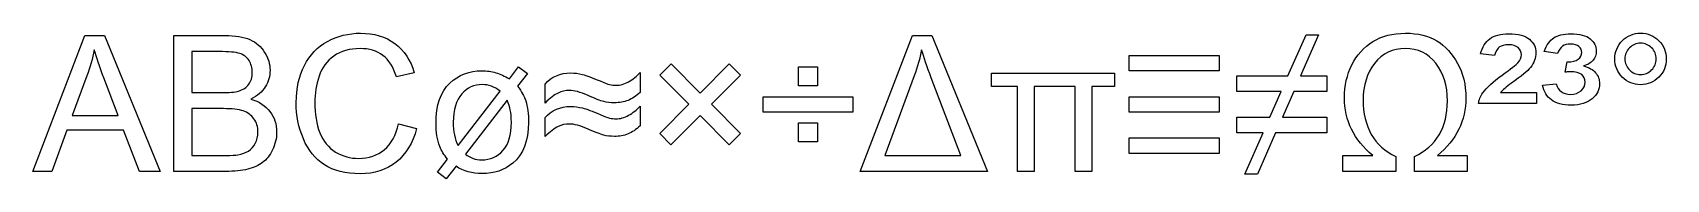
# Model space of a CAD drawing. Header units: millimetres. Extents: x 10 to 130, y 9 to 20.
import ezdxf

# ---------------------------------------------------------------- set-up
doc = ezdxf.new("R2010")
doc.units = ezdxf.units.MM
doc.layers.get('0').update_dxf_attribs({"lineweight": 25, "true_color": 0xffffff})

msp = doc.modelspace()

# ---------------------------------------------------------------- linework, layer by layer
for p, q in [((10, 9.83), (13.84, 19.83)), ((13.84, 19.83), (15.27, 19.83)), ((15.27, 19.83), (19.36, 9.83)), ((20.36, 9.83), (20.36, 19.83)), ((20.36, 19.83), (24.11, 19.83)), ((70.75, 9.83), (74.59, 19.83)), ((74.59, 19.83), (76.01, 19.83)), ((76.01, 19.83), (80.11, 9.83)), ((102.17, 16.86), (103.51, 19.88)), ((104.42, 19.88), (103.09, 16.86)), ((103.51, 19.88), (104.42, 19.88)), ((23.68, 18.65), (21.68, 18.65)), ((21.68, 18.65), (21.68, 15.63)), ((90.51, 17.23), (90.51, 18.37)), ((90.51, 18.37), (97.11, 18.37)), ((97.11, 18.37), (97.11, 17.23)), ((117.33, 18.37), (116.3, 18.48)), ((121.96, 18.5), (120.98, 18.66)), ((13.98, 16.87), (12.89, 13.94)), ((38.02, 17.09), (36.72, 16.78)), ((45.01, 16.64), (45.68, 17.52)), ((46.34, 17.04), (45.61, 16.1)), ((45.68, 17.52), (46.34, 17.04)), ((54.6, 17.1), (54.6, 15.65)), ((56.04, 16.91), (56.88, 17.74)), ((58.19, 14.77), (56.04, 16.91)), ((56.88, 17.74), (59.02, 15.6)), ((59.02, 15.6), (61.15, 17.74)), ((61.97, 16.91), (59.84, 14.77)), ((61.15, 17.74), (61.97, 16.91)), ((66.23, 16.12), (66.23, 17.52)), ((66.23, 17.52), (67.62, 17.52)), ((67.62, 17.52), (67.62, 16.12)), ((74.73, 16.87), (72.58, 11.01)), ((80.4, 16.08), (80.4, 17.07)), ((80.4, 17.07), (89.43, 17.07)), ((89.43, 17.07), (89.43, 16.08)), ((97.11, 17.23), (90.51, 17.23)), ((98.41, 15.71), (98.41, 16.86)), ((98.41, 16.86), (102.17, 16.86)), ((103.09, 16.86), (105.02, 16.86)), ((105.02, 16.86), (105.02, 15.71)), ((122.52, 17.14), (122.67, 17.89)), ((16.28, 13.94), (15.23, 16.71)), ((21.68, 15.63), (23.85, 15.63)), ((41.24, 11.74), (44.32, 15.74)), ((47.62, 14.86), (47.62, 16.26)), ((67.62, 16.12), (66.23, 16.12)), ((78.14, 11.01), (75.98, 16.71)), ((82.31, 16.08), (80.4, 16.08)), ((82.31, 9.83), (82.31, 16.08)), ((83.54, 16.08), (83.54, 9.83)), ((86.55, 16.08), (83.54, 16.08)), ((86.55, 9.83), (86.55, 16.08)), ((89.43, 16.08), (87.78, 16.08)), ((87.78, 16.08), (87.78, 9.83)), ((101.67, 15.71), (98.41, 15.71)), ((100.84, 13.82), (101.67, 15.71)), ((102.59, 15.71), (101.76, 13.82)), ((105.02, 15.71), (102.59, 15.71)), ((117.78, 15.65), (120.41, 15.65)), ((120.41, 15.65), (120.41, 14.83)), ((120.87, 16.17), (121.86, 16.27)), ((24, 14.45), (21.68, 14.45)), ((21.68, 14.45), (21.68, 11.01)), ((44.83, 15.08), (41.77, 11.11)), ((54.6, 14.63), (54.6, 13.19)), ((56.04, 12.62), (58.19, 14.77)), ((59.84, 14.77), (61.98, 12.63)), ((63.63, 14.19), (63.63, 15.33)), ((63.63, 15.33), (70.23, 15.33)), ((70.23, 15.33), (70.23, 14.19)), ((90.51, 14.19), (90.51, 15.33)), ((90.51, 15.33), (97.11, 15.33)), ((97.11, 15.33), (97.11, 14.19)), ((120.41, 14.83), (116.16, 14.83)), ((12.89, 13.94), (16.28, 13.94)), ((36.87, 13.34), (38.19, 13)), ((47.62, 12.39), (47.62, 13.79)), ((59.01, 13.94), (56.86, 11.79)), ((61.15, 11.8), (59.01, 13.94)), ((70.23, 14.19), (63.63, 14.19)), ((66.23, 12.01), (66.23, 13.4)), ((66.23, 13.4), (67.62, 13.4)), ((67.62, 13.4), (67.62, 12.01)), ((97.11, 14.19), (90.51, 14.19)), ((98.41, 12.67), (98.41, 13.82)), ((98.41, 13.82), (100.84, 13.82)), ((101.76, 13.82), (105.02, 13.82)), ((105.02, 13.82), (105.02, 12.67)), ((12.5, 12.86), (11.41, 9.83)), ((16.68, 12.86), (12.5, 12.86)), ((17.85, 9.83), (16.68, 12.86)), ((56.86, 11.79), (56.04, 12.62)), ((61.98, 12.63), (61.15, 11.8)), ((67.62, 12.01), (66.23, 12.01)), ((90.51, 11.15), (90.51, 12.3)), ((90.51, 12.3), (97.11, 12.3)), ((97.11, 12.3), (97.11, 11.15)), ((100.34, 12.67), (98.41, 12.67)), ((99.01, 9.64), (100.34, 12.67)), ((101.26, 12.67), (99.93, 9.64)), ((105.02, 12.67), (101.26, 12.67)), ((21.68, 11.01), (24.17, 11.01)), ((72.58, 11.01), (78.14, 11.01)), ((97.11, 11.15), (90.51, 11.15)), ((106.21, 11.01), (108.39, 11.01)), ((106.21, 9.83), (106.21, 11.01)), ((110.1, 10.93), (110.1, 9.83)), ((111.45, 9.83), (111.45, 10.93)), ((113.15, 11.01), (115.34, 11.01)), ((115.34, 11.01), (115.34, 9.83)), ((11.41, 9.83), (10, 9.83)), ((19.36, 9.83), (17.85, 9.83)), ((24.17, 9.83), (20.36, 9.83)), ((39.73, 9.77), (40.47, 10.74)), ((40.37, 9.29), (39.73, 9.77)), ((41.09, 10.21), (40.37, 9.29)), ((80.11, 9.83), (70.75, 9.83)), ((83.54, 9.83), (82.31, 9.83)), ((87.78, 9.83), (86.55, 9.83)), ((99.93, 9.64), (99.01, 9.64)), ((110.1, 9.83), (106.21, 9.83)), ((115.34, 9.83), (111.45, 9.83))]:
    msp.add_line(p, q)
for points in [[(24.11, 19.83), (24.88, 19.83), (25.49, 19.73), (25.95, 19.53)], [(25.95, 19.53), (26.41, 19.32), (26.77, 19.01), (27.03, 18.59)], [(29.95, 17.63), (30.34, 18.4), (30.91, 18.99), (31.64, 19.4)], [(31.64, 19.4), (32.38, 19.8), (33.19, 20), (34.07, 20)], [(34.07, 20), (35.07, 20), (35.91, 19.75), (36.59, 19.24)], [(36.59, 19.24), (37.28, 18.73), (37.75, 18.01), (38.02, 17.09)], [(106.86, 17.67), (107.23, 18.39), (107.74, 18.96), (108.4, 19.38)], [(108.4, 19.38), (109.07, 19.79), (109.87, 20), (110.8, 20)], [(110.8, 20), (111.72, 20), (112.49, 19.81), (113.11, 19.43)], [(113.11, 19.43), (113.72, 19.05), (114.23, 18.5), (114.63, 17.78)], [(116.3, 18.48), (116.44, 18.98), (116.66, 19.36), (116.99, 19.59)], [(116.99, 19.59), (117.31, 19.83), (117.78, 19.95), (118.39, 19.95)], [(118.39, 19.95), (119.08, 19.95), (119.58, 19.82), (119.9, 19.55)], [(119.9, 19.55), (120.22, 19.28), (120.38, 18.95), (120.38, 18.57)], [(120.98, 18.66), (121.17, 19.14), (121.4, 19.47), (121.69, 19.67)], [(121.69, 19.67), (121.97, 19.86), (122.39, 19.95), (122.93, 19.95)], [(122.93, 19.2), (122.67, 19.2), (122.47, 19.15), (122.33, 19.05)], [(122.93, 19.95), (123.59, 19.95), (124.06, 19.83), (124.36, 19.59)], [(123.53, 19.02), (123.4, 19.14), (123.19, 19.2), (122.93, 19.2)], [(124.36, 19.59), (124.66, 19.34), (124.81, 19.04), (124.81, 18.68)], [(126.17, 18.11), (126.17, 18.63), (126.35, 19.08), (126.72, 19.45)], [(126.72, 19.45), (127.09, 19.82), (127.54, 20), (128.06, 20)], [(128.06, 19.26), (127.74, 19.26), (127.47, 19.15), (127.25, 18.93)], [(128.06, 20), (128.58, 20), (129.03, 19.82), (129.4, 19.45)], [(128.87, 18.93), (128.65, 19.15), (128.38, 19.26), (128.06, 19.26)], [(129.4, 19.45), (129.77, 19.08), (129.95, 18.63), (129.95, 18.11)], [(14.52, 18.78), (14.4, 18.14), (14.22, 17.5), (13.98, 16.87)], [(15.23, 16.71), (14.91, 17.55), (14.68, 18.24), (14.52, 18.78)], [(25.2, 18.51), (24.91, 18.6), (24.4, 18.65), (23.68, 18.65)], [(25.89, 17.99), (25.73, 18.24), (25.5, 18.42), (25.2, 18.51)], [(27.03, 18.59), (27.3, 18.17), (27.43, 17.73), (27.43, 17.27)], [(32.11, 18.32), (31.6, 17.95), (31.24, 17.45), (31.03, 16.83)], [(34.04, 18.87), (33.27, 18.87), (32.63, 18.68), (32.11, 18.32)], [(35.71, 18.37), (35.27, 18.7), (34.71, 18.87), (34.04, 18.87)], [(36.72, 16.78), (36.48, 17.51), (36.15, 18.04), (35.71, 18.37)], [(75.27, 18.78), (75.15, 18.16), (74.97, 17.52), (74.73, 16.87)], [(75.98, 16.71), (75.66, 17.56), (75.42, 18.25), (75.27, 18.78)], [(110.79, 18.87), (109.85, 18.87), (109.1, 18.51), (108.53, 17.78)], [(113.02, 17.79), (112.45, 18.51), (111.71, 18.87), (110.79, 18.87)], [(117.7, 18.99), (117.55, 18.88), (117.43, 18.67), (117.33, 18.37)], [(118.37, 19.15), (118.07, 19.15), (117.85, 19.09), (117.7, 18.99)], [(119.07, 18.94), (118.91, 19.08), (118.68, 19.15), (118.37, 19.15)], [(119.06, 17.82), (119.23, 18.01), (119.31, 18.2), (119.31, 18.4)], [(119.31, 18.4), (119.31, 18.62), (119.23, 18.79), (119.07, 18.94)], [(120.38, 18.57), (120.38, 18.19), (120.25, 17.82), (119.98, 17.48)], [(122.33, 19.05), (122.19, 18.94), (122.06, 18.76), (121.96, 18.5)], [(122.67, 17.89), (123.04, 17.89), (123.31, 17.95), (123.48, 18.09)], [(123.48, 18.09), (123.65, 18.23), (123.74, 18.39), (123.74, 18.59)], [(123.74, 18.59), (123.74, 18.76), (123.67, 18.9), (123.53, 19.02)], [(124.57, 18.01), (124.41, 17.81), (124.17, 17.67), (123.87, 17.59)], [(124.81, 18.68), (124.81, 18.43), (124.73, 18.2), (124.57, 18.01)], [(126.72, 16.77), (126.35, 17.14), (126.17, 17.58), (126.17, 18.11)], [(127.25, 18.93), (127.02, 18.7), (126.91, 18.43), (126.91, 18.11)], [(126.91, 18.11), (126.91, 17.79), (127.02, 17.52), (127.25, 17.3)], [(129.21, 18.11), (129.21, 18.43), (129.1, 18.7), (128.87, 18.93)], [(128.87, 17.3), (129.1, 17.52), (129.21, 17.79), (129.21, 18.11)], [(129.95, 18.11), (129.95, 17.59), (129.77, 17.14), (129.4, 16.77)], [(25.87, 16.24), (26.04, 16.47), (26.12, 16.76), (26.12, 17.11)], [(26.12, 17.11), (26.12, 17.45), (26.04, 17.74), (25.89, 17.99)], [(27.43, 17.27), (27.43, 16.84), (27.31, 16.44), (27.08, 16.06)], [(29.35, 14.9), (29.35, 15.95), (29.55, 16.85), (29.95, 17.63)], [(31.03, 16.83), (30.82, 16.21), (30.71, 15.57), (30.71, 14.91)], [(40.62, 16.32), (41.29, 16.93), (42.08, 17.24), (42.98, 17.24)], [(42.98, 17.24), (43.35, 17.24), (43.69, 17.19), (44.01, 17.09)], [(44.01, 17.09), (44.32, 17), (44.65, 16.85), (45.01, 16.64)], [(47.62, 16.26), (48.1, 16.81), (48.73, 17.08), (49.52, 17.08)], [(49.52, 17.08), (49.79, 17.08), (50.07, 17.04), (50.37, 16.96)], [(50.37, 16.96), (50.67, 16.89), (51.1, 16.73), (51.66, 16.49)], [(53.76, 16.43), (54.07, 16.61), (54.35, 16.83), (54.6, 17.1)], [(106.32, 15.24), (106.32, 16.14), (106.5, 16.96), (106.86, 17.67)], [(108.53, 17.78), (107.97, 17.05), (107.69, 16.16), (107.69, 15.1)], [(113.88, 15.03), (113.88, 16.15), (113.59, 17.07), (113.02, 17.79)], [(114.63, 17.78), (115.03, 17.07), (115.23, 16.22), (115.23, 15.24)], [(116.48, 15.61), (116.77, 16), (117.24, 16.43), (117.89, 16.91)], [(117.89, 16.91), (118.55, 17.38), (118.94, 17.69), (119.06, 17.82)], [(119.98, 17.48), (119.78, 17.23), (119.31, 16.84), (118.58, 16.32)], [(122.67, 17.15), (122.61, 17.14), (122.56, 17.14), (122.52, 17.14)], [(122.9, 17.16), (122.84, 17.16), (122.77, 17.16), (122.67, 17.15)], [(123.74, 16.96), (123.57, 17.09), (123.29, 17.16), (122.9, 17.16)], [(123.98, 16.41), (123.98, 16.64), (123.9, 16.82), (123.74, 16.96)], [(123.87, 17.59), (124.27, 17.49), (124.57, 17.32), (124.76, 17.09)], [(124.76, 17.09), (124.95, 16.86), (125.05, 16.59), (125.05, 16.28)], [(127.25, 17.3), (127.47, 17.07), (127.74, 16.96), (128.06, 16.96)], [(128.06, 16.96), (128.38, 16.96), (128.65, 17.07), (128.87, 17.3)], [(23.85, 15.63), (24.43, 15.63), (24.85, 15.67), (25.11, 15.74)], [(25.11, 15.74), (25.44, 15.84), (25.7, 16.01), (25.87, 16.24)], [(27.08, 16.06), (26.85, 15.69), (26.5, 15.38), (26.03, 15.15)], [(39.62, 13.35), (39.62, 14.72), (39.95, 15.71), (40.62, 16.32)], [(43.02, 16.22), (42.41, 16.22), (41.9, 15.99), (41.5, 15.53)], [(44.32, 15.74), (43.91, 16.06), (43.47, 16.22), (43.02, 16.22)], [(45.61, 16.1), (45.9, 15.71), (46.09, 15.35), (46.2, 15.03)], [(48.58, 15.6), (48.32, 15.48), (48, 15.23), (47.62, 14.86)], [(49.4, 15.79), (49.11, 15.79), (48.84, 15.73), (48.58, 15.6)], [(50.75, 15.43), (50.21, 15.67), (49.76, 15.79), (49.4, 15.79)], [(51.66, 16.49), (51.97, 16.35), (52.21, 16.26), (52.36, 16.22)], [(52.36, 16.22), (52.52, 16.19), (52.68, 16.17), (52.84, 16.17)], [(52.84, 16.17), (53.13, 16.17), (53.44, 16.26), (53.76, 16.43)], [(54.6, 15.65), (54.31, 15.38), (54.01, 15.18), (53.72, 15.06)], [(116.16, 14.83), (116.19, 15.09), (116.29, 15.35), (116.48, 15.61)], [(118.58, 16.32), (118.2, 16.04), (117.94, 15.82), (117.78, 15.65)], [(121.51, 15.09), (121.18, 15.34), (120.96, 15.7), (120.87, 16.17)], [(121.86, 16.27), (121.95, 16), (122.07, 15.81), (122.22, 15.71)], [(122.22, 15.71), (122.41, 15.57), (122.64, 15.5), (122.91, 15.5)], [(122.91, 15.5), (123.24, 15.5), (123.49, 15.59), (123.69, 15.77)], [(123.69, 15.77), (123.89, 15.95), (123.98, 16.16), (123.98, 16.41)], [(125.05, 16.28), (125.05, 15.86), (124.87, 15.49), (124.51, 15.18)], [(128.06, 16.21), (127.54, 16.21), (127.09, 16.4), (126.72, 16.77)], [(129.4, 16.77), (129.02, 16.4), (128.58, 16.21), (128.06, 16.21)], [(25.46, 14.28), (25.12, 14.39), (24.63, 14.45), (24, 14.45)], [(26.03, 15.15), (26.63, 14.97), (27.1, 14.67), (27.42, 14.24)], [(29.88, 12.22), (29.52, 13.06), (29.35, 13.95), (29.35, 14.9)], [(30.71, 14.91), (30.71, 14.06), (30.84, 13.32), (31.08, 12.68)], [(41.5, 15.53), (41.09, 15.06), (40.88, 14.37), (40.88, 13.45)], [(45.07, 14.37), (45.03, 14.56), (44.95, 14.8), (44.83, 15.08)], [(46.2, 15.03), (46.34, 14.58), (46.41, 14.05), (46.41, 13.44)], [(47.62, 13.79), (48.1, 14.34), (48.73, 14.61), (49.52, 14.61)], [(49.52, 14.61), (49.79, 14.61), (50.07, 14.57), (50.37, 14.5)], [(50.37, 14.5), (50.67, 14.42), (51.1, 14.26), (51.66, 14.02)], [(51.93, 14.97), (51.69, 15.03), (51.29, 15.18), (50.75, 15.43)], [(52.71, 14.88), (52.44, 14.88), (52.18, 14.91), (51.93, 14.97)], [(53.72, 15.06), (53.42, 14.94), (53.08, 14.88), (52.71, 14.88)], [(53.76, 13.96), (54.07, 14.14), (54.35, 14.36), (54.6, 14.63)], [(108.39, 11.01), (107.01, 12.16), (106.32, 13.57), (106.32, 15.24)], [(107.69, 15.1), (107.69, 13.1), (108.49, 11.71), (110.1, 10.93)], [(111.45, 10.93), (113.07, 11.69), (113.88, 13.06), (113.88, 15.03)], [(115.23, 15.24), (115.23, 13.57), (114.53, 12.16), (113.15, 11.01)], [(122.97, 14.71), (122.34, 14.71), (121.85, 14.83), (121.51, 15.09)], [(124.51, 15.18), (124.15, 14.86), (123.64, 14.71), (122.97, 14.71)], [(26.25, 13.7), (26.06, 13.98), (25.8, 14.17), (25.46, 14.28)], [(26.54, 12.73), (26.54, 13.1), (26.44, 13.43), (26.25, 13.7)], [(27.42, 14.24), (27.75, 13.82), (27.91, 13.31), (27.91, 12.73)], [(35.82, 11.43), (36.34, 11.86), (36.68, 12.49), (36.87, 13.34)], [(39.89, 11.66), (39.71, 12.16), (39.62, 12.72), (39.62, 13.35)], [(40.88, 13.45), (40.88, 12.77), (41, 12.2), (41.24, 11.74)], [(44.53, 11.37), (44.95, 11.83), (45.15, 12.53), (45.15, 13.46)], [(45.15, 13.46), (45.15, 13.8), (45.12, 14.11), (45.07, 14.37)], [(46.41, 13.44), (46.41, 12.08), (46.02, 11.08), (45.25, 10.44)], [(49.4, 13.32), (49.11, 13.32), (48.84, 13.26), (48.58, 13.13)], [(50.75, 12.96), (50.21, 13.2), (49.76, 13.32), (49.4, 13.32)], [(51.66, 14.02), (51.97, 13.89), (52.21, 13.8), (52.36, 13.76)], [(52.36, 13.76), (52.52, 13.72), (52.68, 13.7), (52.84, 13.7)], [(52.84, 13.7), (53.13, 13.7), (53.44, 13.79), (53.76, 13.96)], [(26.34, 11.89), (26.47, 12.13), (26.54, 12.41), (26.54, 12.73)], [(27.91, 12.73), (27.91, 12.26), (27.81, 11.82), (27.61, 11.42)], [(31.42, 10.32), (30.74, 10.76), (30.23, 11.39), (29.88, 12.22)], [(31.08, 12.68), (31.33, 12.05), (31.72, 11.58), (32.24, 11.26)], [(38.19, 13), (37.91, 11.91), (37.41, 11.09), (36.69, 10.52)], [(48.58, 13.13), (48.32, 13.01), (48, 12.76), (47.62, 12.39)], [(51.93, 12.5), (51.69, 12.57), (51.29, 12.72), (50.75, 12.96)], [(52.71, 12.41), (52.44, 12.41), (52.18, 12.44), (51.93, 12.5)], [(53.72, 12.59), (53.42, 12.47), (53.08, 12.41), (52.71, 12.41)], [(54.6, 13.19), (54.31, 12.91), (54.01, 12.71), (53.72, 12.59)], [(24.17, 11.01), (24.6, 11.01), (24.9, 11.03), (25.07, 11.06)], [(25.07, 11.06), (25.38, 11.11), (25.63, 11.2), (25.84, 11.33)], [(25.84, 11.33), (26.04, 11.46), (26.21, 11.64), (26.34, 11.89)], [(27.61, 11.42), (27.42, 11.02), (27.17, 10.71), (26.88, 10.49)], [(32.24, 11.26), (32.76, 10.95), (33.33, 10.79), (33.94, 10.79)], [(33.94, 10.79), (34.68, 10.79), (35.31, 11.01), (35.82, 11.43)], [(40.47, 10.74), (40.2, 11.05), (40.01, 11.36), (39.89, 11.66)], [(41.77, 11.11), (42.12, 10.82), (42.52, 10.68), (42.97, 10.68)], [(42.97, 10.68), (43.6, 10.68), (44.12, 10.91), (44.53, 11.37)], [(25.79, 10), (25.35, 9.89), (24.81, 9.83), (24.17, 9.83)], [(26.88, 10.49), (26.59, 10.27), (26.23, 10.11), (25.79, 10)], [(34.05, 9.66), (32.97, 9.66), (32.09, 9.88), (31.42, 10.32)], [(36.69, 10.52), (35.97, 9.94), (35.09, 9.66), (34.05, 9.66)], [(43, 9.67), (42.28, 9.67), (41.64, 9.85), (41.09, 10.21)], [(45.25, 10.44), (44.63, 9.92), (43.88, 9.67), (43, 9.67)]]:
    msp.add_open_spline(points, degree=3)

doc.saveas('drawing.dxf')
